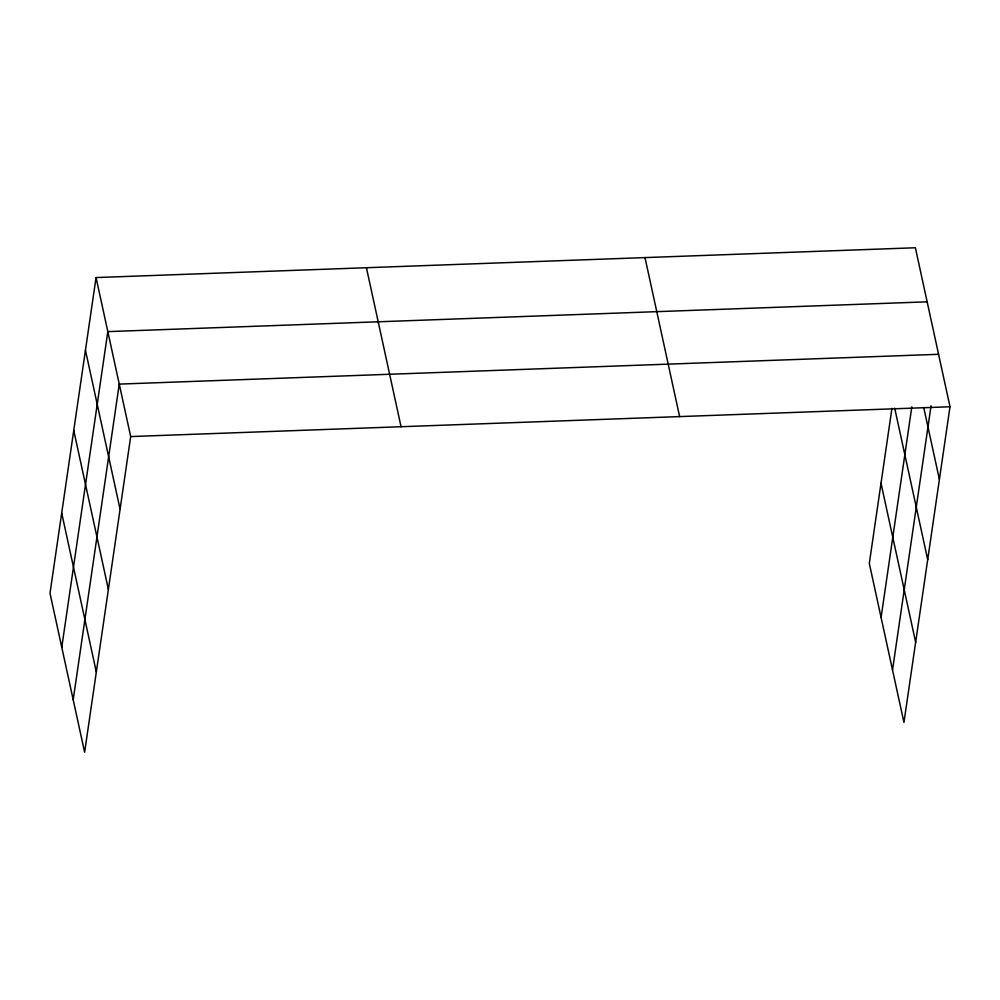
<?xml version="1.0" encoding="UTF-8"?>
<svg xmlns="http://www.w3.org/2000/svg" width="1000" height="1000" viewBox="0 0 1000 1000"><rect width="100%" height="100%" fill="white"/><g stroke="black" fill="none" stroke-linecap="round" stroke-linejoin="round"><path stroke-width="1.5" d="M96.05 277.562L50 593.237L84.625 752.237L130.688 436.562L96.05 277.562L915.375 247.763L950 406.763L903.95 722.438L869.312 563.438L891.95 408.288M61.775 647.288L107.825 331.625L927.138 301.825M73.2 699.762L119.25 384.1L938.575 354.3M881.087 617.5L911.812 406.9M892.525 669.963L931.062 405.788M130.688 436.562L950 406.763M923.725 407.5L939.4 479.45M894.7 408.15L927.7 559.637M881.012 483.25L915.65 642.25M645 257.6L679.625 416.6M366.425 267.738L401.062 426.725M85.45 350.25L120.075 509.25M73.75 430.438L108.375 589.438M61.7 513.05L96.325 672.05"/></g></svg>
